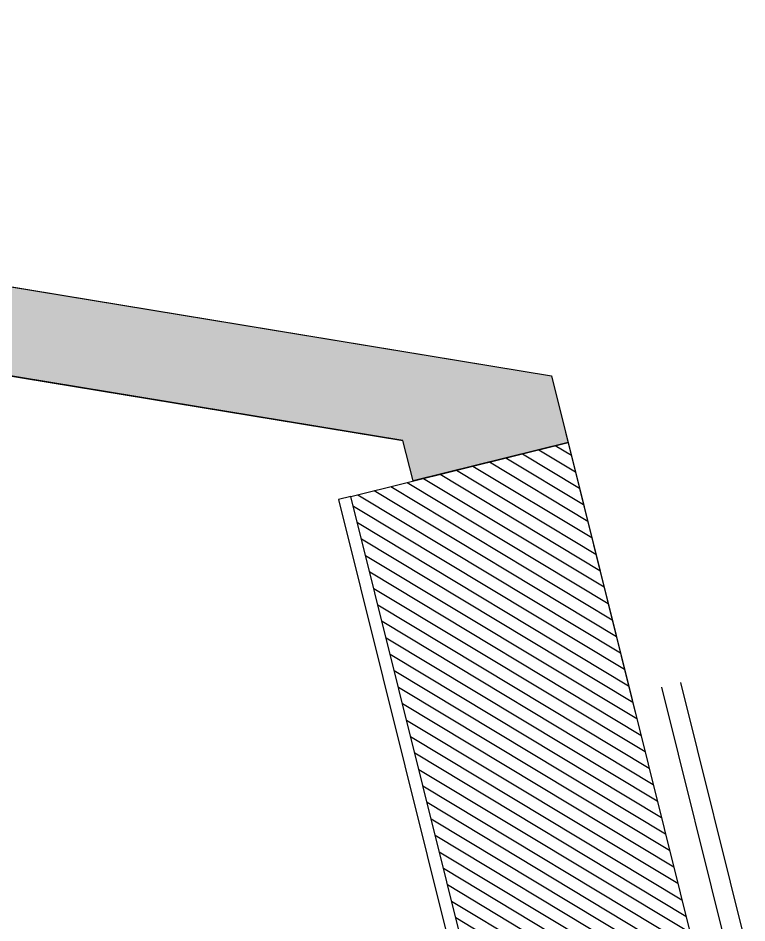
# Model space of a CAD drawing. Header units: inches. Extents: x 122939 to 389145, y 29603 to 529479.
# Drawn here: x 340154 to 341294, y 517824 to 519238 of the extents above; entities that cross this region are included whole.
import ezdxf

# ---------------------------------------------------------------- set-up
doc = ezdxf.new("R2010")
doc.units = ezdxf.units.IN
doc.header["$MEASUREMENT"] = 0
for name, color, linetype in [('Calliper Section walls', 3, 'Continuous'), ('CQ Plaster', 1, 'Continuous'), ('CQ Wall hatch_CHB', 8, 'Continuous'), ('CQ Wall plan', 3, 'Continuous'), ('CQ wall section', 5, 'Continuous'), ('Layer7', 8, 'Continuous')]:
    doc.layers.add(name, color=color, linetype=linetype)

# ---------------------------------------------------------------- blocks, each defined once
blk = doc.blocks.new('section a and b')
at = {"layer": 'CQ Wall hatch_CHB'}
h = blk.add_hatch(dxfattribs=at)
h.set_pattern_fill('ANSI31', color=8, scale=150, angle=90)
h.set_pattern_definition([(135, (-95121.94, 75766.195), (-13.2582521, -13.2582521), [])])
h.paths.add_polyline_path([(126832.6, -25203.9), (126832.6, -26240.5), (126582.6, -26240.5), (126582.5, -26290.5), (126482.6, -26290.5), (126482.6, -25203.9)])
at = {"layer": 'Layer7', "ltscale": 300}
h = blk.add_hatch(dxfattribs=at)
h.set_pattern_fill('AR-CONC', color=256, scale=10, style=0)
h.set_pattern_definition([(50, (-98336.94, 75766.195), (71.726018, -6.275213), [7.5, -82.5]), (355, (-98336.94, 75766.195), (-13.875133, 75.219213), [6, -66]), (100.451444, (-98330.96, 75765.67), (57.850885, 68.944), [6.37402, -70.114211]), (46.1842, (-98336.94, 75786.195), (106.724133, -16.551928), [11.25, -123.75]), (96.635635, (-98328.05, 75784.82), (93.466195, 97.41186), [9.561034, -105.171376]), (351.184164, (-98336.94, 75786.2), (93.466195, 97.41186), [9, -99]), (21, (-98326.94, 75781.195), (59.690705, -40.261889), [7.5, -82.5]), (326, (-98326.94, 75781.195), (24.331533, 72.515005), [6, -66]), (71.451445, (-98321.965, 75777.84), (84.022238, 32.253115), [6.37402, -70.114211]), (37.5, (-98336.94, 75766.195), (1.2159855, 33.2893854), [0, -65.2, 0, -67, 0, -66.25]), (7.5, (-98336.94, 75766.195), (26.306954, 39.441171), [0, -38.2, 0, -63.7, 0, -25.25]), (327.5, (-98359.24, 75766.195), (53.3822436, -2.2554872), [0, -25, 0, -78, 0, -103.5]), (317.5, (-98369.24, 75766.195), (58.318617, 10.010498), [0, -32.5, 0, -51.8, 0, -73.5])])
h.paths.add_polyline_path([(126832.6, -25096.6), (126832.6, -25203.9), (126582.6, -25203.9), (126582.6, -25138.8), (122937.1, -23566.7), (122937.1, -23920.9), (122707.6, -23920.9), (122707.6, -23575.6), (119082.6, -25138.8), (119082.6, -25203.9), (118832.6, -25203.9), (118832.6, -25096.6), (122832.6, -23371.6)])
at = {"layer": 'Calliper Section walls'}
for p, q in [((126832.6, -25096.6, 0), (126832.6, -25638.9)), ((126582.6, -25203.9, 0), (126582.6, -25138.8, 0))]:
    blk.add_line(p, q, dxfattribs=at)
at = {"layer": 'Calliper Section walls', "color": 1, "elevation": 0}
blk.add_lwpolyline([(126912.6, -25610.5), (126912.6, -26040.5), (126882.6, -26040.5), (126882.6, -25610.5)], dxfattribs=at)
at = {"layer": 'CQ Plaster', "color": 1, "ltscale": 0.03}
for p, q in [((126462.6, -25203.9, 0), (126462.6, -26310.5, 0)), ((126482.6, -25203.9, 0), (126462.6, -25203.9, 0))]:
    blk.add_line(p, q, dxfattribs=at)
at = {"layer": 'CQ Wall plan', "elevation": 0}
for points in [[(126832.6, -25096.6), (126832.6, -25203.9), (126582.6, -25203.9), (126582.6, -25138.8), (122937.1, -23566.7), (122937.1, -23920.9), (122707.6, -23920.9), (122707.6, -23575.6), (119082.6, -25138.8), (119082.6, -25203.9), (118832.6, -25203.9), (118832.6, -25096.6), (122832.6, -23371.6), (126832.6, -25096.6)], [(126832.6, -25203.9), (126832.6, -26240.5), (126582.6, -26240.5), (126582.5, -26290.5), (126482.6, -26290.5), (126482.6, -25203.9), (126832.6, -25203.9)]]:
    blk.add_lwpolyline(points, dxfattribs=at)
at = {"layer": 'Layer7', "ltscale": 300}
for p, q in [((122832.6, -23371.6, 0), (126832.6, -25096.6, 0)), ((122937.1, -23566.7, 0), (126582.6, -25138.8, 0))]:
    blk.add_line(p, q, dxfattribs=at)

msp = doc.modelspace()

# ---------------------------------------------------------------- block references
at = {"layer": 'CQ wall section', "color": 0, "rotation": 13.97142328298569}
msp.add_blockref('section a and b', (211848.651, 512410.809, 0.002), dxfattribs=at)

doc.saveas('drawing.dxf')
